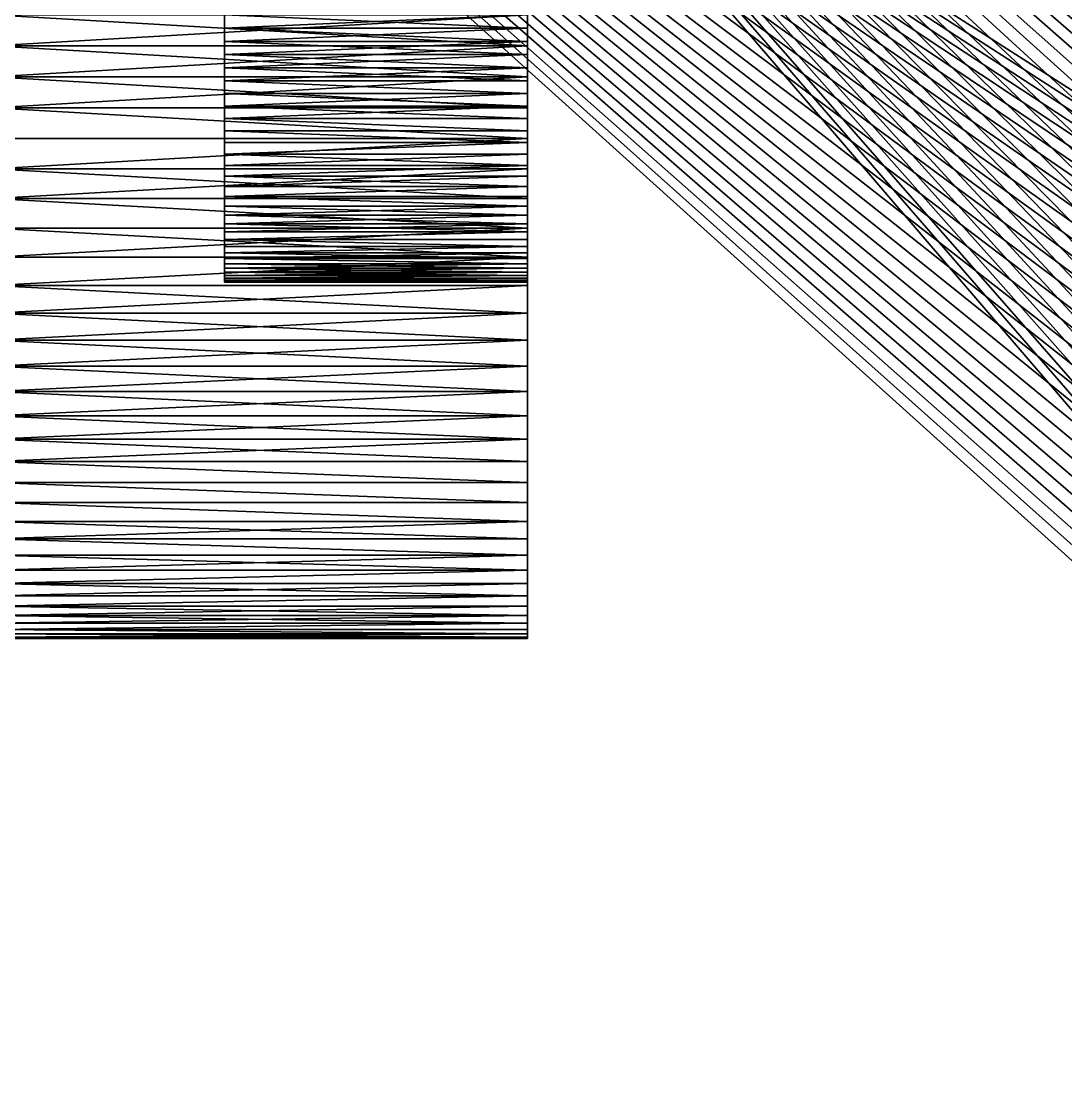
# Model space of a CAD drawing. Header units: millimetres. Extents: x 0 to 520, y -2 to 382.
# Drawn here: x 24.16 to 30.02, y 189.97 to 195.96 of the extents above; entities that cross this region are included whole.
import ezdxf

# ---------------------------------------------------------------- set-up
doc = ezdxf.new("R2010")
doc.units = ezdxf.units.MM

msp = doc.modelspace()

# ---------------------------------------------------------------- linework, layer by layer
at = {"layer": 'BRASS', "color": 52}
for points in [[(509.2, 369.2, 103), (10.8, 369.2, 103), (10.8, 10.8, 103)], [(509.2, 369.2, 103), (10.8, 10.8, 103), (509.2, 10.8, 103)], [(35.3827, 190.3269, 86), (20.5, 359.5, 86), (35.3827, 309.6731, 86)], [(35.3684, 190.2459, 86), (20.5, 359.5, 86), (35.3827, 190.3269, 86)], [(35.3582, 190.1643, 86), (20.5, 359.5, 86), (35.3684, 190.2459, 86)], [(35.3521, 190.0822, 86), (20.5, 359.5, 86), (35.3582, 190.1643, 86)], [(20.5, 20.5, 86), (20.5, 359.5, 86), (35.35, 190, 86)], [(35.35, 190, 86), (20.5, 359.5, 86), (35.3521, 190.0822, 86)], [(20.5, 20.5, 86), (35.35, 190, 86), (35.3521, 189.9178, 86)]]:
    msp.add_3dface(points, dxfattribs=at)
at = {"layer": 'STEEL', "color": 8}
for points in [[(33.2507, 190.0561, 86), (20, 202, 86), (20, 178, 86)], [(33.2563, 190.1681, 86), (20, 202, 86), (33.2507, 190.0561, 86)], [(33.2675, 190.2798, 86), (20, 202, 86), (33.2563, 190.1681, 86)], [(33.2842, 190.3907, 86), (20, 202, 86), (33.2675, 190.2798, 86)], [(33.3064, 190.5007, 86), (20, 202, 86), (33.2842, 190.3907, 86)], [(33.3341, 190.6094, 86), (20, 202, 86), (33.3064, 190.5007, 86)], [(33.3672, 190.7166, 86), (20, 202, 86), (33.3341, 190.6094, 86)], [(33.4055, 190.822, 86), (20, 202, 86), (33.3672, 190.7166, 86)], [(33.4491, 190.9254, 86), (20, 202, 86), (33.4055, 190.822, 86)], [(33.4978, 191.0265, 86), (20, 202, 86), (33.4491, 190.9254, 86)], [(33.5514, 191.125, 86), (20, 202, 86), (33.4978, 191.0265, 86)], [(33.6099, 191.2207, 86), (20, 202, 86), (33.5514, 191.125, 86)], [(33.6731, 191.3134, 86), (20, 202, 86), (33.6099, 191.2207, 86)], [(33.7409, 191.4029, 86), (20, 202, 86), (33.6731, 191.3134, 86)], [(33.813, 191.4888, 86), (20, 202, 86), (33.7409, 191.4029, 86)], [(33.8893, 191.571, 86), (20, 202, 86), (33.813, 191.4888, 86)], [(33.9696, 191.6494, 86), (20, 202, 86), (33.8893, 191.571, 86)], [(34.0537, 191.7236, 86), (20, 202, 86), (33.9696, 191.6494, 86)], [(34.1414, 191.7935, 86), (20, 202, 86), (34.0537, 191.7236, 86)], [(34.2325, 191.859, 86), (20, 202, 86), (34.1414, 191.7935, 86)], [(34.3268, 191.9199, 86), (20, 202, 86), (34.2325, 191.859, 86)], [(34.4239, 191.976, 86), (20, 202, 86), (34.3268, 191.9199, 86)], [(34.5238, 192.0272, 86), (20, 202, 86), (34.4239, 191.976, 86)], [(34.626, 192.0733, 86), (20, 202, 86), (34.5238, 192.0272, 86)], [(34.7305, 192.1143, 86), (20, 202, 86), (34.626, 192.0733, 86)], [(34.8368, 192.15, 86), (20, 202, 86), (34.7305, 192.1143, 86)], [(34.9448, 192.1804, 86), (20, 202, 86), (34.8368, 192.15, 86)], [(35.0542, 192.2054, 86), (20, 202, 86), (34.9448, 192.1804, 86)], [(35.1647, 192.2249, 86), (20, 202, 86), (35.0542, 192.2054, 86)], [(35.276, 192.2388, 86), (20, 202, 86), (35.1647, 192.2249, 86)], [(48, 202, 86), (20, 202, 86), (35.276, 192.2388, 86)], [(33.2507, 190.0561, 83), (23, 202, 83), (33.2563, 190.1681, 83)], [(23, 178, 83), (23, 202, 83), (33.2507, 190.0561, 83)], [(33.6099, 191.2207, 83), (23, 202, 83), (33.6731, 191.3134, 83)], [(33.5514, 191.125, 83), (23, 202, 83), (33.6099, 191.2207, 83)], [(33.4978, 191.0265, 83), (23, 202, 83), (33.5514, 191.125, 83)], [(33.4491, 190.9254, 83), (23, 202, 83), (33.4978, 191.0265, 83)], [(33.4055, 190.822, 83), (23, 202, 83), (33.4491, 190.9254, 83)], [(33.3672, 190.7166, 83), (23, 202, 83), (33.4055, 190.822, 83)], [(33.3341, 190.6094, 83), (23, 202, 83), (33.3672, 190.7166, 83)], [(33.3064, 190.5007, 83), (23, 202, 83), (33.3341, 190.6094, 83)], [(33.2842, 190.3907, 83), (23, 202, 83), (33.3064, 190.5007, 83)], [(33.2675, 190.2798, 83), (23, 202, 83), (33.2842, 190.3907, 83)], [(33.2563, 190.1681, 83), (23, 202, 83), (33.2675, 190.2798, 83)], [(23, 202, 83), (33.7409, 191.4029, 83), (33.6731, 191.3134, 83)], [(23, 202, 83), (33.813, 191.4888, 83), (33.7409, 191.4029, 83)], [(23, 202, 83), (33.8893, 191.571, 83), (33.813, 191.4888, 83)], [(23, 202, 83), (33.9696, 191.6494, 83), (33.8893, 191.571, 83)], [(23, 202, 83), (34.0537, 191.7236, 83), (33.9696, 191.6494, 83)], [(23, 202, 83), (34.1414, 191.7935, 83), (34.0537, 191.7236, 83)], [(23, 202, 83), (34.2325, 191.859, 83), (34.1414, 191.7935, 83)], [(23, 202, 83), (34.3268, 191.9199, 83), (34.2325, 191.859, 83)], [(23, 202, 83), (34.4239, 191.976, 83), (34.3268, 191.9199, 83)], [(23, 202, 83), (34.5238, 192.0272, 83), (34.4239, 191.976, 83)], [(23, 202, 83), (34.626, 192.0733, 83), (34.5238, 192.0272, 83)], [(23, 202, 83), (34.7305, 192.1143, 83), (34.626, 192.0733, 83)], [(23, 202, 83), (34.8368, 192.15, 83), (34.7305, 192.1143, 83)], [(23, 202, 83), (34.9448, 192.1804, 83), (34.8368, 192.15, 83)], [(23, 202, 83), (35.0542, 192.2054, 83), (34.9448, 192.1804, 83)], [(23, 202, 83), (35.1647, 192.2249, 83), (35.0542, 192.2054, 83)], [(23, 202, 83), (35.276, 192.2388, 83), (35.1647, 192.2249, 83)], [(23, 202, 83), (35.3878, 192.2472, 83), (35.276, 192.2388, 83)], [(23, 202, 83), (35.5, 192.25, 83), (35.3878, 192.2472, 83)], [(23, 202, 83), (48, 202, 83), (35.5, 192.25, 83)], [(25.3, 194.701, 72.75), (25.3, 197.4958, 71.8879), (25.3, 197.4995, 72.0374)], [(25.3, 194.9262, 73.0474), (25.3, 197.4995, 72.0374), (25.3, 197.4219, 72.4777)], [(25.3, 194.9262, 73.0474), (25.3, 194.701, 72.75), (25.3, 197.4995, 72.0374)], [(25.3, 194.5561, 71.5937), (25.3, 197.4884, 71.8135), (25.3, 197.4958, 71.8879)], [(25.3, 194.701, 72.75), (25.3, 194.5561, 71.5937), (25.3, 197.4958, 71.8879)], [(25.3, 194.5561, 71.5937), (25.3, 197.4772, 71.7395), (25.3, 197.4884, 71.8135)], [(25.3, 194.5561, 71.5937), (25.3, 197.4624, 71.6662), (25.3, 197.4772, 71.7395)], [(25.3, 194.5561, 71.5937), (25.3, 197.3963, 71.452), (25.3, 197.4624, 71.6662)], [(25.3, 194.9262, 73.0474), (25.3, 197.4219, 72.4777), (25.3, 197.299, 72.75)], [(25.3, 194.5561, 71.5937), (25.3, 197.3348, 71.3157), (25.3, 197.3963, 71.452)], [(25.3, 194.5561, 71.5937), (25.3, 197.2179, 71.1244), (25.3, 197.3348, 71.3157)], [(25.3, 194.9262, 73.0474), (25.3, 197.299, 72.75), (25.3, 196.4421, 73.4334)], [(25.3, 194.5561, 71.5937), (25.3, 197.1247, 71.0075), (25.3, 197.2179, 71.1244)], [(25.3, 194.5561, 71.5937), (25.3, 197.0738, 70.9526), (25.3, 197.1247, 71.0075)], [(25.3, 194.5561, 71.5937), (25.3, 197.0203, 70.9004), (25.3, 197.0738, 70.9526)], [(25.3, 194.5561, 71.5937), (25.3, 196.9642, 70.8509), (25.3, 197.0203, 70.9004)], [(25.3, 194.5561, 71.5937), (25.3, 196.9057, 70.8043), (25.3, 196.9642, 70.8509)], [(25.3, 194.5561, 71.5937), (25.3, 196.845, 70.7606), (25.3, 196.9057, 70.8043)], [(25.3, 194.701, 71.25), (25.3, 196.7822, 70.7201), (25.3, 196.845, 70.7606)], [(25.3, 194.5561, 71.5937), (25.3, 194.701, 71.25), (25.3, 196.845, 70.7606)], [(25.3, 194.701, 71.25), (25.3, 196.6508, 70.6485), (25.3, 196.7822, 70.7201)], [(25.3, 194.8753, 71.0075), (25.3, 196.5827, 70.6178), (25.3, 196.6508, 70.6485)], [(25.3, 194.701, 71.25), (25.3, 194.8753, 71.0075), (25.3, 196.6508, 70.6485)], [(25.3, 194.8753, 71.0075), (25.3, 196.3701, 70.5464), (25.3, 196.5827, 70.6178)], [(25.3, 195.8506, 73.4925), (25.3, 196.4421, 73.4334), (25.3, 196.2236, 73.4832)], [(25.3, 194.9262, 73.0474), (25.3, 196.4421, 73.4334), (25.3, 195.8506, 73.4925)], [(25.3, 194.9797, 70.9004), (25.3, 196.2972, 70.5297), (25.3, 196.3701, 70.5464)], [(25.3, 194.8753, 71.0075), (25.3, 194.9797, 70.9004), (25.3, 196.3701, 70.5464)], [(25.3, 194.9797, 70.9004), (25.3, 196.2236, 70.5168), (25.3, 196.2972, 70.5297)], [(25.3, 194.9797, 70.9004), (25.3, 196.1494, 70.5075), (25.3, 196.2236, 70.5168)], [(25.3, 195.8506, 73.4925), (25.3, 196.2236, 73.4832), (25.3, 196, 73.5)], [(25.3, 194.9797, 70.9004), (25.3, 196.0748, 70.5019), (25.3, 196.1494, 70.5075)], [(25.3, 194.9797, 70.9004), (25.3, 196, 70.5), (25.3, 196.0748, 70.5019)], [(27, 195.8255, 75.4956), (27, 196, 75.5), (24, 196, 75.5)], [(27, 195.8255, 75.4956), (24, 196, 75.5), (24, 195.8255, 75.4956)], [(27, 196, 68.5), (27, 195.8255, 68.5044), (24, 195.8255, 68.5044)], [(27, 196, 68.5), (24, 195.8255, 68.5044), (24, 196, 68.5)], [(27, 196, 73.5), (27, 195.9252, 73.4981), (25.3, 196, 73.5)], [(25.3, 196, 73.5), (27, 195.9252, 73.4981), (25.3, 195.9252, 73.4981)], [(27, 195.9252, 70.5019), (27, 196, 70.5), (25.3, 195.9252, 70.5019)], [(25.3, 195.9252, 70.5019), (27, 196, 70.5), (25.3, 196, 70.5)], [(25.3, 194.9797, 70.9004), (25.3, 195.9252, 70.5019), (25.3, 196, 70.5)], [(25.3, 195.8506, 73.4925), (25.3, 196, 73.5), (25.3, 195.9252, 73.4981)], [(27, 195.9252, 70.5019), (27, 195.8255, 68.5044), (27, 196, 68.5)], [(27, 195.9252, 70.5019), (27, 196, 68.5), (27, 196, 70.5)], [(27, 196, 75.5), (27, 195.9252, 73.4981), (27, 196, 73.5)], [(27, 195.8255, 75.4956), (27, 195.9252, 73.4981), (27, 196, 75.5)], [(25.3, 195.9252, 73.4981), (27, 195.8506, 73.4925), (25.3, 195.8506, 73.4925)], [(27, 195.9252, 73.4981), (27, 195.8506, 73.4925), (25.3, 195.9252, 73.4981)], [(27, 195.8506, 70.5075), (27, 195.9252, 70.5019), (25.3, 195.8506, 70.5075)], [(25.3, 195.8506, 70.5075), (27, 195.9252, 70.5019), (25.3, 195.9252, 70.5019)], [(25.3, 194.9797, 70.9004), (25.3, 195.8506, 70.5075), (25.3, 195.9252, 70.5019)], [(27, 195.8506, 70.5075), (27, 195.8255, 68.5044), (27, 195.9252, 70.5019)], [(27, 195.8255, 75.4956), (27, 195.8506, 73.4925), (27, 195.9252, 73.4981)], [(25.3, 195.8506, 73.4925), (27, 195.7764, 73.4832), (25.3, 195.7764, 73.4832)], [(27, 195.8506, 73.4925), (27, 195.7764, 73.4832), (25.3, 195.8506, 73.4925)], [(25.3, 195.7764, 70.5168), (27, 195.8506, 70.5075), (25.3, 195.8506, 70.5075)], [(27, 195.7764, 70.5168), (27, 195.8506, 70.5075), (25.3, 195.7764, 70.5168)], [(25.3, 195.2178, 70.7201), (25.3, 195.7764, 70.5168), (25.3, 195.8506, 70.5075)], [(25.3, 194.9797, 70.9004), (25.3, 195.2178, 70.7201), (25.3, 195.8506, 70.5075)], [(25.3, 195.7028, 73.4703), (25.3, 195.8506, 73.4925), (25.3, 195.7764, 73.4832)], [(25.3, 195.6299, 73.4536), (25.3, 195.8506, 73.4925), (25.3, 195.7028, 73.4703)], [(25.3, 194.9262, 73.0474), (25.3, 195.8506, 73.4925), (25.3, 195.6299, 73.4536)], [(27, 195.8506, 70.5075), (27, 195.6515, 68.5174), (27, 195.8255, 68.5044)], [(27, 195.7764, 70.5168), (27, 195.6515, 68.5174), (27, 195.8506, 70.5075)], [(27, 195.6515, 75.4826), (27, 195.8506, 73.4925), (27, 195.8255, 75.4956)], [(27, 195.4784, 75.4609), (27, 195.7764, 73.4832), (27, 195.8506, 73.4925)], [(27, 195.4784, 75.4609), (27, 195.8506, 73.4925), (27, 195.6515, 75.4826)], [(27, 195.6515, 75.4826), (24, 195.8255, 75.4956), (24, 195.6515, 75.4826)], [(27, 195.6515, 75.4826), (27, 195.8255, 75.4956), (24, 195.8255, 75.4956)], [(27, 195.8255, 68.5044), (27, 195.6515, 68.5174), (24, 195.6515, 68.5174)], [(27, 195.8255, 68.5044), (24, 195.6515, 68.5174), (24, 195.8255, 68.5044)], [(25.3, 195.7764, 73.4832), (27, 195.7028, 73.4703), (25.3, 195.7028, 73.4703)], [(27, 195.7764, 73.4832), (27, 195.7028, 73.4703), (25.3, 195.7764, 73.4832)], [(25.3, 195.7028, 70.5297), (27, 195.7764, 70.5168), (25.3, 195.7764, 70.5168)], [(27, 195.7028, 70.5297), (27, 195.7764, 70.5168), (25.3, 195.7028, 70.5297)], [(25.3, 195.2178, 70.7201), (25.3, 195.7028, 70.5297), (25.3, 195.7764, 70.5168)], [(27, 195.7764, 70.5168), (27, 195.4784, 68.5391), (27, 195.6515, 68.5174)], [(27, 195.7028, 70.5297), (27, 195.4784, 68.5391), (27, 195.7764, 70.5168)], [(27, 195.4784, 75.4609), (27, 195.7028, 73.4703), (27, 195.7764, 73.4832)], [(25.3, 195.7028, 73.4703), (27, 195.6299, 73.4536), (25.3, 195.6299, 73.4536)], [(27, 195.7028, 73.4703), (27, 195.6299, 73.4536), (25.3, 195.7028, 73.4703)], [(25.3, 195.6299, 70.5464), (27, 195.7028, 70.5297), (25.3, 195.7028, 70.5297)], [(27, 195.6299, 70.5464), (27, 195.7028, 70.5297), (25.3, 195.6299, 70.5464)], [(25.3, 195.5579, 70.5666), (25.3, 195.6299, 70.5464), (25.3, 195.7028, 70.5297)], [(25.3, 195.2178, 70.7201), (25.3, 195.5579, 70.5666), (25.3, 195.7028, 70.5297)], [(27, 195.7028, 70.5297), (27, 195.3065, 68.5694), (27, 195.4784, 68.5391)], [(27, 195.6299, 70.5464), (27, 195.3065, 68.5694), (27, 195.7028, 70.5297)], [(27, 195.3065, 75.4306), (27, 195.7028, 73.4703), (27, 195.4784, 75.4609)], [(27, 195.1363, 75.3918), (27, 195.7028, 73.4703), (27, 195.3065, 75.4306)], [(27, 195.1363, 75.3918), (27, 195.6299, 73.4536), (27, 195.7028, 73.4703)], [(27, 195.6515, 75.4826), (24, 195.6515, 75.4826), (24, 195.4784, 75.4609)], [(27, 195.4784, 75.4609), (27, 195.6515, 75.4826), (24, 195.4784, 75.4609)], [(27, 195.4784, 68.5391), (24, 195.4784, 68.5391), (24, 195.6515, 68.5174)], [(27, 195.6515, 68.5174), (27, 195.4784, 68.5391), (24, 195.6515, 68.5174)], [(25.3, 195.6299, 73.4536), (27, 195.5579, 73.4334), (25.3, 195.5579, 73.4334)], [(27, 195.6299, 73.4536), (27, 195.5579, 73.4334), (25.3, 195.6299, 73.4536)], [(25.3, 195.5579, 70.5666), (27, 195.5579, 70.5666), (25.3, 195.6299, 70.5464)], [(27, 195.5579, 70.5666), (27, 195.6299, 70.5464), (25.3, 195.6299, 70.5464)], [(25.3, 195.487, 73.4095), (25.3, 195.6299, 73.4536), (25.3, 195.5579, 73.4334)], [(25.3, 195.3492, 73.3515), (25.3, 195.6299, 73.4536), (25.3, 195.487, 73.4095)], [(25.3, 195.2178, 73.2799), (25.3, 195.6299, 73.4536), (25.3, 195.3492, 73.3515)], [(25.3, 194.9797, 73.0996), (25.3, 195.6299, 73.4536), (25.3, 195.2178, 73.2799)], [(25.3, 194.9262, 73.0474), (25.3, 195.6299, 73.4536), (25.3, 194.9797, 73.0996)], [(27, 195.6299, 70.5464), (27, 195.1363, 68.6082), (27, 195.3065, 68.5694)], [(27, 195.5579, 70.5666), (27, 195.1363, 68.6082), (27, 195.6299, 70.5464)], [(27, 194.9684, 75.3445), (27, 195.5579, 73.4334), (27, 195.6299, 73.4536)], [(27, 194.9684, 75.3445), (27, 195.6299, 73.4536), (27, 195.1363, 75.3918)], [(25.3, 195.5579, 73.4334), (27, 195.487, 73.4095), (25.3, 195.487, 73.4095)], [(27, 195.5579, 73.4334), (27, 195.487, 73.4095), (25.3, 195.5579, 73.4334)], [(27, 195.487, 70.5905), (27, 195.5579, 70.5666), (25.3, 195.487, 70.5905)], [(25.3, 195.487, 70.5905), (27, 195.5579, 70.5666), (25.3, 195.5579, 70.5666)], [(25.3, 195.2178, 70.7201), (25.3, 195.487, 70.5905), (25.3, 195.5579, 70.5666)], [(27, 195.5579, 70.5666), (27, 194.9684, 68.6555), (27, 195.1363, 68.6082)], [(27, 195.487, 70.5905), (27, 194.9684, 68.6555), (27, 195.5579, 70.5666)], [(27, 194.8029, 75.2889), (27, 195.5579, 73.4334), (27, 194.9684, 75.3445)], [(27, 194.8029, 75.2889), (27, 195.487, 73.4095), (27, 195.5579, 73.4334)], [(27, 195.3065, 75.4306), (24, 195.4784, 75.4609), (24, 195.3065, 75.4306)], [(27, 195.3065, 75.4306), (27, 195.4784, 75.4609), (24, 195.4784, 75.4609)], [(27, 195.3065, 68.5694), (24, 195.3065, 68.5694), (24, 195.4784, 68.5391)], [(27, 195.4784, 68.5391), (27, 195.3065, 68.5694), (24, 195.4784, 68.5391)], [(25.3, 195.487, 73.4095), (27, 195.4173, 73.3822), (25.3, 195.4173, 73.3822)], [(27, 195.487, 73.4095), (27, 195.4173, 73.3822), (25.3, 195.487, 73.4095)], [(27, 195.4173, 70.6178), (27, 195.487, 70.5905), (25.3, 195.4173, 70.6178)], [(25.3, 195.4173, 70.6178), (27, 195.487, 70.5905), (25.3, 195.487, 70.5905)], [(25.3, 195.2178, 70.7201), (25.3, 195.4173, 70.6178), (25.3, 195.487, 70.5905)], [(25.3, 195.3492, 73.3515), (25.3, 195.487, 73.4095), (25.3, 195.4173, 73.3822)], [(27, 195.487, 70.5905), (27, 194.8029, 68.7111), (27, 194.9684, 68.6555)], [(27, 195.4173, 70.6178), (27, 194.8029, 68.7111), (27, 195.487, 70.5905)], [(27, 194.8029, 75.2889), (27, 195.4173, 73.3822), (27, 195.487, 73.4095)], [(25.3, 195.4173, 73.3822), (27, 195.3492, 73.3515), (25.3, 195.3492, 73.3515)], [(27, 195.4173, 73.3822), (27, 195.3492, 73.3515), (25.3, 195.4173, 73.3822)], [(25.3, 195.3492, 70.6485), (27, 195.3492, 70.6485), (25.3, 195.4173, 70.6178)], [(27, 195.3492, 70.6485), (27, 195.4173, 70.6178), (25.3, 195.4173, 70.6178)], [(25.3, 195.2826, 70.6827), (25.3, 195.3492, 70.6485), (25.3, 195.4173, 70.6178)], [(25.3, 195.2178, 70.7201), (25.3, 195.2826, 70.6827), (25.3, 195.4173, 70.6178)], [(27, 195.4173, 70.6178), (27, 194.4814, 68.8466), (27, 194.6405, 68.7748)], [(27, 195.4173, 70.6178), (27, 194.6405, 68.7748), (27, 194.8029, 68.7111)], [(27, 195.3492, 70.6485), (27, 194.4814, 68.8466), (27, 195.4173, 70.6178)], [(27, 194.6405, 75.2252), (27, 195.4173, 73.3822), (27, 194.8029, 75.2889)], [(27, 194.4814, 75.1534), (27, 195.4173, 73.3822), (27, 194.6405, 75.2252)], [(27, 194.4814, 75.1534), (27, 195.3492, 73.3515), (27, 195.4173, 73.3822)], [(27, 195.3065, 75.4306), (24, 195.3065, 75.4306), (24, 195.1363, 75.3918)], [(27, 195.1363, 75.3918), (27, 195.3065, 75.4306), (24, 195.1363, 75.3918)], [(27, 195.3065, 68.5694), (24, 195.1363, 68.6082), (24, 195.3065, 68.5694)], [(27, 195.3065, 68.5694), (27, 195.1363, 68.6082), (24, 195.1363, 68.6082)], [(25.3, 195.3492, 73.3515), (27, 195.2826, 73.3173), (25.3, 195.2826, 73.3173)], [(27, 195.3492, 73.3515), (27, 195.2826, 73.3173), (25.3, 195.3492, 73.3515)], [(25.3, 195.2826, 70.6827), (27, 195.2826, 70.6827), (25.3, 195.3492, 70.6485)], [(27, 195.2826, 70.6827), (27, 195.3492, 70.6485), (25.3, 195.3492, 70.6485)], [(25.3, 195.2178, 73.2799), (25.3, 195.3492, 73.3515), (25.3, 195.2826, 73.3173)], [(27, 195.2826, 70.6827), (27, 194.4814, 68.8466), (27, 195.3492, 70.6485)], [(27, 194.4814, 75.1534), (27, 195.2826, 73.3173), (27, 195.3492, 73.3515)], [(25.3, 195.2826, 73.3173), (27, 195.2826, 73.3173), (25.3, 195.2178, 73.2799)], [(27, 195.2826, 73.3173), (27, 195.2178, 73.2799), (25.3, 195.2178, 73.2799)], [(27, 195.2178, 70.7201), (27, 195.2826, 70.6827), (25.3, 195.2178, 70.7201)], [(25.3, 195.2178, 70.7201), (27, 195.2826, 70.6827), (25.3, 195.2826, 70.6827)], [(27, 195.2826, 70.6827), (27, 194.3261, 68.9262), (27, 194.4814, 68.8466)], [(27, 195.2178, 70.7201), (27, 194.3261, 68.9262), (27, 195.2826, 70.6827)], [(27, 194.3261, 75.0738), (27, 195.2826, 73.3173), (27, 194.4814, 75.1534)], [(27, 194.175, 74.9865), (27, 195.2178, 73.2799), (27, 195.2826, 73.3173)], [(27, 194.175, 74.9865), (27, 195.2826, 73.3173), (27, 194.3261, 75.0738)], [(27, 195.2178, 73.2799), (27, 195.155, 73.2394), (25.3, 195.2178, 73.2799)], [(25.3, 195.2178, 73.2799), (27, 195.155, 73.2394), (25.3, 195.155, 73.2394)], [(27, 195.155, 70.7606), (27, 195.2178, 70.7201), (25.3, 195.155, 70.7606)], [(25.3, 195.155, 70.7606), (27, 195.2178, 70.7201), (25.3, 195.2178, 70.7201)], [(25.3, 195.0943, 70.8043), (25.3, 195.155, 70.7606), (25.3, 195.2178, 70.7201)], [(25.3, 194.9797, 70.9004), (25.3, 195.0943, 70.8043), (25.3, 195.2178, 70.7201)], [(25.3, 195.0943, 73.1957), (25.3, 195.2178, 73.2799), (25.3, 195.155, 73.2394)], [(25.3, 194.9797, 73.0996), (25.3, 195.2178, 73.2799), (25.3, 195.0943, 73.1957)], [(27, 195.2178, 70.7201), (27, 194.175, 69.0135), (27, 194.3261, 68.9262)], [(27, 195.155, 70.7606), (27, 194.175, 69.0135), (27, 195.2178, 70.7201)], [(27, 194.0284, 74.8918), (27, 195.2178, 73.2799), (27, 194.175, 74.9865)], [(27, 194.0284, 74.8918), (27, 195.155, 73.2394), (27, 195.2178, 73.2799)], [(27, 195.1363, 75.3918), (24, 195.1363, 75.3918), (24, 194.9684, 75.3445)], [(27, 194.9684, 75.3445), (27, 195.1363, 75.3918), (24, 194.9684, 75.3445)], [(27, 194.9684, 68.6555), (24, 194.9684, 68.6555), (24, 195.1363, 68.6082)], [(27, 195.1363, 68.6082), (27, 194.9684, 68.6555), (24, 195.1363, 68.6082)], [(25.3, 195.155, 73.2394), (27, 195.155, 73.2394), (25.3, 195.0943, 73.1957)], [(27, 195.155, 73.2394), (27, 195.0943, 73.1957), (25.3, 195.0943, 73.1957)], [(27, 195.0943, 70.8043), (27, 195.155, 70.7606), (25.3, 195.0943, 70.8043)], [(25.3, 195.0943, 70.8043), (27, 195.155, 70.7606), (25.3, 195.155, 70.7606)], [(27, 195.155, 70.7606), (27, 194.0284, 69.1082), (27, 194.175, 69.0135)], [(27, 195.0943, 70.8043), (27, 194.0284, 69.1082), (27, 195.155, 70.7606)], [(27, 193.8867, 74.79), (27, 195.0943, 73.1957), (27, 195.155, 73.2394)], [(27, 193.8867, 74.79), (27, 195.155, 73.2394), (27, 194.0284, 74.8918)], [(27, 195.0943, 73.1957), (27, 195.0358, 73.1491), (25.3, 195.0943, 73.1957)], [(25.3, 195.0943, 73.1957), (27, 195.0358, 73.1491), (25.3, 195.0358, 73.1491)], [(27, 195.0358, 70.8509), (27, 195.0943, 70.8043), (25.3, 195.0358, 70.8509)], [(25.3, 195.0358, 70.8509), (27, 195.0943, 70.8043), (25.3, 195.0943, 70.8043)], [(25.3, 194.9797, 70.9004), (25.3, 195.0358, 70.8509), (25.3, 195.0943, 70.8043)], [(25.3, 194.9797, 73.0996), (25.3, 195.0943, 73.1957), (25.3, 195.0358, 73.1491)], [(27, 195.0943, 70.8043), (27, 193.8867, 69.21), (27, 194.0284, 69.1082)], [(27, 195.0358, 70.8509), (27, 193.8867, 69.21), (27, 195.0943, 70.8043)], [(27, 193.8867, 74.79), (27, 195.0358, 73.1491), (27, 195.0943, 73.1957)], [(25.3, 195.0358, 73.1491), (27, 195.0358, 73.1491), (25.3, 194.9797, 73.0996)], [(27, 195.0358, 73.1491), (27, 194.9797, 73.0996), (25.3, 194.9797, 73.0996)], [(27, 194.9797, 70.9004), (27, 195.0358, 70.8509), (25.3, 194.9797, 70.9004)], [(25.3, 194.9797, 70.9004), (27, 195.0358, 70.8509), (25.3, 195.0358, 70.8509)], [(27, 195.0358, 70.8509), (27, 193.7502, 69.3188), (27, 193.8867, 69.21)], [(27, 194.9797, 70.9004), (27, 193.7502, 69.3188), (27, 195.0358, 70.8509)], [(27, 193.7502, 74.6812), (27, 195.0358, 73.1491), (27, 193.8867, 74.79)], [(27, 193.6194, 74.5657), (27, 194.9797, 73.0996), (27, 195.0358, 73.1491)], [(27, 193.6194, 74.5657), (27, 195.0358, 73.1491), (27, 193.7502, 74.6812)], [(27, 194.8029, 75.2889), (24, 194.9684, 75.3445), (24, 194.8029, 75.2889)], [(27, 194.8029, 75.2889), (27, 194.9684, 75.3445), (24, 194.9684, 75.3445)], [(27, 194.8029, 68.7111), (24, 194.8029, 68.7111), (24, 194.9684, 68.6555)], [(27, 194.9684, 68.6555), (27, 194.8029, 68.7111), (24, 194.9684, 68.6555)], [(27, 194.9797, 73.0996), (27, 194.9262, 73.0474), (25.3, 194.9797, 73.0996)], [(25.3, 194.9797, 73.0996), (27, 194.9262, 73.0474), (25.3, 194.9262, 73.0474)], [(25.3, 194.9262, 70.9526), (27, 194.9262, 70.9526), (25.3, 194.9797, 70.9004)], [(27, 194.9262, 70.9526), (27, 194.9797, 70.9004), (25.3, 194.9797, 70.9004)], [(25.3, 194.8753, 71.0075), (25.3, 194.9262, 70.9526), (25.3, 194.9797, 70.9004)], [(27, 194.9797, 70.9004), (27, 193.6194, 69.4343), (27, 193.7502, 69.3188)], [(27, 193.4945, 69.5562), (27, 194.9797, 70.9004), (27, 194.9262, 70.9526)], [(27, 193.4945, 69.5562), (27, 193.6194, 69.4343), (27, 194.9797, 70.9004)], [(27, 193.6194, 74.5657), (27, 194.9262, 73.0474), (27, 194.9797, 73.0996)], [(27, 194.9262, 73.0474), (27, 194.8753, 72.9925), (25.3, 194.9262, 73.0474)], [(25.3, 194.9262, 73.0474), (27, 194.8753, 72.9925), (25.3, 194.8753, 72.9925)], [(27, 194.8753, 71.0075), (27, 194.9262, 70.9526), (25.3, 194.8753, 71.0075)], [(25.3, 194.8753, 71.0075), (27, 194.9262, 70.9526), (25.3, 194.9262, 70.9526)], [(25.3, 194.9262, 73.0474), (25.3, 194.8753, 72.9925), (25.3, 194.8273, 72.9352)], [(25.3, 194.9262, 73.0474), (25.3, 194.8273, 72.9352), (25.3, 194.701, 72.75)], [(27, 193.3758, 69.6841), (27, 193.4945, 69.5562), (27, 194.9262, 70.9526)], [(27, 193.3758, 69.6841), (27, 194.9262, 70.9526), (27, 194.8753, 71.0075)], [(27, 193.4945, 74.4438), (27, 194.8753, 72.9925), (27, 194.9262, 73.0474)], [(27, 193.4945, 74.4438), (27, 194.9262, 73.0474), (27, 193.6194, 74.5657)], [(27, 194.8753, 72.9925), (27, 194.8273, 72.9352), (25.3, 194.8753, 72.9925)], [(25.3, 194.8753, 72.9925), (27, 194.8273, 72.9352), (25.3, 194.8273, 72.9352)], [(27, 194.8273, 71.0648), (27, 194.8753, 71.0075), (25.3, 194.8273, 71.0648)], [(25.3, 194.8273, 71.0648), (27, 194.8753, 71.0075), (25.3, 194.8753, 71.0075)], [(25.3, 194.7821, 71.1244), (25.3, 194.8273, 71.0648), (25.3, 194.8753, 71.0075)], [(25.3, 194.701, 71.25), (25.3, 194.7821, 71.1244), (25.3, 194.8753, 71.0075)], [(27, 194.8273, 72.9352), (27, 194.7821, 72.8756), (25.3, 194.8273, 72.9352)], [(25.3, 194.8273, 72.9352), (27, 194.7821, 72.8756), (25.3, 194.7821, 72.8756)], [(27, 194.7821, 71.1244), (27, 194.8273, 71.0648), (25.3, 194.7821, 71.1244)], [(25.3, 194.7821, 71.1244), (27, 194.8273, 71.0648), (25.3, 194.8273, 71.0648)], [(25.3, 194.8273, 72.9352), (25.3, 194.7821, 72.8756), (25.3, 194.74, 72.8138)], [(25.3, 194.8273, 72.9352), (25.3, 194.74, 72.8138), (25.3, 194.701, 72.75)], [(27, 193.3758, 69.6841), (27, 194.8753, 71.0075), (27, 194.8273, 71.0648)], [(27, 193.3758, 74.3159), (27, 194.8273, 72.9352), (27, 194.8753, 72.9925)], [(27, 193.4945, 74.4438), (27, 193.3758, 74.3159), (27, 194.8753, 72.9925)], [(27, 193.2636, 69.8178), (27, 193.3758, 69.6841), (27, 194.8273, 71.0648)], [(27, 193.1582, 69.9569), (27, 193.2636, 69.8178), (27, 194.8273, 71.0648)], [(27, 193.1582, 69.9569), (27, 194.8273, 71.0648), (27, 194.7821, 71.1244)], [(27, 193.1582, 74.0431), (27, 194.7821, 72.8756), (27, 194.8273, 72.9352)], [(27, 193.2636, 74.1822), (27, 193.1582, 74.0431), (27, 194.8273, 72.9352)], [(27, 193.3758, 74.3159), (27, 193.2636, 74.1822), (27, 194.8273, 72.9352)], [(27, 194.6405, 75.2252), (24, 194.8029, 75.2889), (24, 194.6405, 75.2252)], [(27, 194.6405, 75.2252), (27, 194.8029, 75.2889), (24, 194.8029, 75.2889)], [(27, 194.8029, 68.7111), (27, 194.6405, 68.7748), (24, 194.6405, 68.7748)], [(27, 194.8029, 68.7111), (24, 194.6405, 68.7748), (24, 194.8029, 68.7111)], [(25.3, 194.7821, 72.8756), (27, 194.7821, 72.8756), (25.3, 194.74, 72.8138)], [(27, 194.7821, 72.8756), (27, 194.74, 72.8138), (25.3, 194.74, 72.8138)], [(27, 194.74, 71.1862), (27, 194.7821, 71.1244), (25.3, 194.74, 71.1862)], [(25.3, 194.74, 71.1862), (27, 194.7821, 71.1244), (25.3, 194.7821, 71.1244)], [(25.3, 194.701, 71.25), (25.3, 194.74, 71.1862), (25.3, 194.7821, 71.1244)], [(27, 193.0599, 70.1011), (27, 193.1582, 69.9569), (27, 194.7821, 71.1244)], [(27, 193.0599, 70.1011), (27, 194.7821, 71.1244), (27, 194.74, 71.1862)], [(27, 193.1582, 74.0431), (27, 194.74, 72.8138), (27, 194.7821, 72.8756)], [(27, 194.74, 72.8138), (27, 194.701, 72.75), (25.3, 194.74, 72.8138)], [(25.3, 194.74, 72.8138), (27, 194.701, 72.75), (25.3, 194.701, 72.75)], [(25.3, 194.701, 71.25), (27, 194.701, 71.25), (25.3, 194.74, 71.1862)], [(27, 194.701, 71.25), (27, 194.74, 71.1862), (25.3, 194.74, 71.1862)], [(25.3, 194.701, 72.75), (27, 194.701, 72.75), (25.3, 194.6652, 72.6843)], [(27, 194.701, 72.75), (27, 194.6652, 72.6843), (25.3, 194.6652, 72.6843)], [(27, 194.6652, 71.3157), (27, 194.701, 71.25), (25.3, 194.6652, 71.3157)], [(25.3, 194.6652, 71.3157), (27, 194.701, 71.25), (25.3, 194.701, 71.25)], [(25.3, 194.6327, 71.3831), (25.3, 194.6652, 71.3157), (25.3, 194.701, 71.25)], [(25.3, 194.6037, 71.452), (25.3, 194.6327, 71.3831), (25.3, 194.701, 71.25)], [(25.3, 194.5561, 71.5937), (25.3, 194.6037, 71.452), (25.3, 194.701, 71.25)], [(25.3, 194.701, 72.75), (25.3, 194.6652, 72.6843), (25.3, 194.6327, 72.6169)], [(25.3, 194.701, 72.75), (25.3, 194.6327, 72.6169), (25.3, 194.6037, 72.548)], [(25.3, 194.701, 72.75), (25.3, 194.6037, 72.548), (25.3, 194.5561, 71.5937)], [(27, 193.0599, 70.1011), (27, 194.74, 71.1862), (27, 194.701, 71.25)], [(27, 193.0599, 73.8989), (27, 194.701, 72.75), (27, 194.74, 72.8138)], [(27, 193.1582, 74.0431), (27, 193.0599, 73.8989), (27, 194.74, 72.8138)], [(27, 192.9689, 70.25), (27, 193.0599, 70.1011), (27, 194.701, 71.25)], [(27, 192.8854, 70.4033), (27, 192.9689, 70.25), (27, 194.701, 71.25)], [(27, 192.8854, 70.4033), (27, 194.701, 71.25), (27, 194.6652, 71.3157)], [(27, 192.9689, 73.75), (27, 194.6652, 72.6843), (27, 194.701, 72.75)], [(27, 193.0599, 73.8989), (27, 192.9689, 73.75), (27, 194.701, 72.75)], [(27, 194.6405, 75.2252), (24, 194.6405, 75.2252), (24, 194.4814, 75.1534)], [(27, 194.4814, 75.1534), (27, 194.6405, 75.2252), (24, 194.4814, 75.1534)], [(27, 194.6405, 68.7748), (27, 194.4814, 68.8466), (24, 194.4814, 68.8466)], [(27, 194.6405, 68.7748), (24, 194.4814, 68.8466), (24, 194.6405, 68.7748)], [(25.3, 194.6652, 72.6843), (27, 194.6327, 72.6169), (25.3, 194.6327, 72.6169)], [(27, 194.6652, 72.6843), (27, 194.6327, 72.6169), (25.3, 194.6652, 72.6843)], [(27, 194.6327, 71.3831), (27, 194.6652, 71.3157), (25.3, 194.6327, 71.3831)], [(25.3, 194.6327, 71.3831), (27, 194.6652, 71.3157), (25.3, 194.6652, 71.3157)], [(27, 192.8097, 70.5605), (27, 194.6652, 71.3157), (27, 194.6327, 71.3831)], [(27, 192.8097, 70.5605), (27, 192.8854, 70.4033), (27, 194.6652, 71.3157)], [(27, 192.8097, 73.4395), (27, 194.6327, 72.6169), (27, 194.6652, 72.6843)], [(27, 192.8854, 73.5967), (27, 192.8097, 73.4395), (27, 194.6652, 72.6843)], [(27, 192.9689, 73.75), (27, 192.8854, 73.5967), (27, 194.6652, 72.6843)], [(25.3, 194.6327, 72.6169), (27, 194.6037, 72.548), (25.3, 194.6037, 72.548)], [(27, 194.6327, 72.6169), (27, 194.6037, 72.548), (25.3, 194.6327, 72.6169)], [(25.3, 194.6037, 71.452), (27, 194.6037, 71.452), (25.3, 194.6327, 71.3831)], [(27, 194.6037, 71.452), (27, 194.6327, 71.3831), (25.3, 194.6327, 71.3831)], [(25.3, 194.6037, 72.548), (27, 194.5781, 72.4777), (25.3, 194.5781, 72.4777)], [(27, 194.6037, 72.548), (27, 194.5781, 72.4777), (25.3, 194.6037, 72.548)], [(27, 194.5781, 71.5223), (27, 194.6037, 71.452), (25.3, 194.5781, 71.5223)], [(25.3, 194.5781, 71.5223), (27, 194.6037, 71.452), (25.3, 194.6037, 71.452)], [(25.3, 194.5561, 71.5937), (25.3, 194.5781, 71.5223), (25.3, 194.6037, 71.452)], [(25.3, 194.6037, 72.548), (25.3, 194.5005, 71.9626), (25.3, 194.5228, 71.7395)], [(25.3, 194.6037, 72.548), (25.3, 194.5228, 72.2605), (25.3, 194.5005, 72.0374)], [(25.3, 194.6037, 72.548), (25.3, 194.5781, 72.4777), (25.3, 194.5228, 72.2605)], [(25.3, 194.6037, 72.548), (25.3, 194.5005, 72.0374), (25.3, 194.5005, 71.9626)], [(25.3, 194.6037, 72.548), (25.3, 194.5228, 71.7395), (25.3, 194.5376, 71.6662)], [(25.3, 194.6037, 72.548), (25.3, 194.5376, 71.6662), (25.3, 194.5561, 71.5937)], [(25.3, 194.5781, 72.4777), (27, 194.5561, 72.4063), (25.3, 194.5561, 72.4063)], [(27, 194.5781, 72.4777), (27, 194.5561, 72.4063), (25.3, 194.5781, 72.4777)], [(27, 194.5561, 71.5937), (27, 194.5781, 71.5223), (25.3, 194.5561, 71.5937)], [(25.3, 194.5561, 71.5937), (27, 194.5781, 71.5223), (25.3, 194.5781, 71.5223)], [(25.3, 194.5781, 72.4777), (25.3, 194.5561, 72.4063), (25.3, 194.5228, 72.2605)], [(27, 192.7419, 70.7213), (27, 192.8097, 70.5605), (27, 194.6327, 71.3831)], [(27, 192.7419, 70.7213), (27, 194.6327, 71.3831), (27, 194.6037, 71.452)], [(27, 192.8097, 73.4395), (27, 194.6037, 72.548), (27, 194.6327, 72.6169)], [(27, 192.6823, 70.8853), (27, 192.7419, 70.7213), (27, 194.6037, 71.452)], [(27, 192.6823, 70.8853), (27, 194.6037, 71.452), (27, 194.5781, 71.5223)], [(27, 192.7419, 73.2787), (27, 194.5781, 72.4777), (27, 194.6037, 72.548)], [(27, 192.8097, 73.4395), (27, 192.7419, 73.2787), (27, 194.6037, 72.548)], [(27, 192.6308, 71.0521), (27, 194.5781, 71.5223), (27, 194.5561, 71.5937)], [(27, 192.6308, 71.0521), (27, 192.6823, 70.8853), (27, 194.5781, 71.5223)], [(27, 192.6823, 73.1147), (27, 194.5561, 72.4063), (27, 194.5781, 72.4777)], [(27, 192.7419, 73.2787), (27, 192.6823, 73.1147), (27, 194.5781, 72.4777)], [(25.3, 194.5561, 72.4063), (27, 194.5376, 72.3338), (25.3, 194.5376, 72.3338)], [(27, 194.5561, 72.4063), (27, 194.5376, 72.3338), (25.3, 194.5561, 72.4063)], [(27, 194.5376, 71.6662), (27, 194.5561, 71.5937), (25.3, 194.5376, 71.6662)], [(25.3, 194.5376, 71.6662), (27, 194.5561, 71.5937), (25.3, 194.5561, 71.5937)], [(25.3, 194.5561, 72.4063), (25.3, 194.5376, 72.3338), (25.3, 194.5228, 72.2605)], [(25.3, 194.5376, 72.3338), (27, 194.5376, 72.3338), (25.3, 194.5228, 72.2605)], [(27, 194.5376, 72.3338), (27, 194.5228, 72.2605), (25.3, 194.5228, 72.2605)], [(27, 194.5228, 71.7395), (27, 194.5376, 71.6662), (25.3, 194.5228, 71.7395)], [(25.3, 194.5228, 71.7395), (27, 194.5376, 71.6662), (25.3, 194.5376, 71.6662)], [(25.3, 194.5228, 72.2605), (27, 194.5116, 72.1865), (25.3, 194.5116, 72.1865)], [(27, 194.5228, 72.2605), (27, 194.5116, 72.1865), (25.3, 194.5228, 72.2605)], [(25.3, 194.5116, 71.8135), (27, 194.5116, 71.8135), (25.3, 194.5228, 71.7395)], [(27, 194.5116, 71.8135), (27, 194.5228, 71.7395), (25.3, 194.5228, 71.7395)], [(25.3, 194.5042, 71.8879), (25.3, 194.5116, 71.8135), (25.3, 194.5228, 71.7395)], [(25.3, 194.5005, 71.9626), (25.3, 194.5042, 71.8879), (25.3, 194.5228, 71.7395)], [(25.3, 194.5228, 72.2605), (25.3, 194.5116, 72.1865), (25.3, 194.5005, 72.0374)], [(27, 192.6308, 71.0521), (27, 194.5561, 71.5937), (27, 194.5376, 71.6662)], [(27, 192.6308, 72.9479), (27, 194.5376, 72.3338), (27, 194.5561, 72.4063)], [(27, 192.6823, 73.1147), (27, 192.6308, 72.9479), (27, 194.5561, 72.4063)], [(27, 192.5878, 71.2212), (27, 192.6308, 71.0521), (27, 194.5376, 71.6662)], [(27, 192.5532, 71.3922), (27, 192.5878, 71.2212), (27, 194.5376, 71.6662)], [(27, 192.5532, 71.3922), (27, 194.5376, 71.6662), (27, 194.5228, 71.7395)], [(27, 192.5878, 72.7788), (27, 194.5228, 72.2605), (27, 194.5376, 72.3338)], [(27, 192.6308, 72.9479), (27, 192.5878, 72.7788), (27, 194.5376, 72.3338)], [(27, 192.5532, 71.3922), (27, 194.5228, 71.7395), (27, 194.5116, 71.8135)], [(27, 192.5532, 72.6078), (27, 194.5116, 72.1865), (27, 194.5228, 72.2605)], [(27, 192.5878, 72.7788), (27, 192.5532, 72.6078), (27, 194.5228, 72.2605)], [(27, 194.3261, 75.0738), (24, 194.4814, 75.1534), (24, 194.3261, 75.0738)], [(27, 194.3261, 75.0738), (27, 194.4814, 75.1534), (24, 194.4814, 75.1534)], [(27, 194.4814, 68.8466), (27, 194.3261, 68.9262), (24, 194.3261, 68.9262)], [(27, 194.4814, 68.8466), (24, 194.3261, 68.9262), (24, 194.4814, 68.8466)], [(25.3, 194.5116, 72.1865), (27, 194.5042, 72.1121), (25.3, 194.5042, 72.1121)], [(27, 194.5116, 72.1865), (27, 194.5042, 72.1121), (25.3, 194.5116, 72.1865)], [(25.3, 194.5042, 71.8879), (27, 194.5042, 71.8879), (25.3, 194.5116, 71.8135)], [(27, 194.5042, 71.8879), (27, 194.5116, 71.8135), (25.3, 194.5116, 71.8135)], [(25.3, 194.5116, 72.1865), (25.3, 194.5042, 72.1121), (25.3, 194.5005, 72.0374)], [(25.3, 194.5042, 72.1121), (27, 194.5005, 72.0374), (25.3, 194.5005, 72.0374)], [(27, 194.5042, 72.1121), (27, 194.5005, 72.0374), (25.3, 194.5042, 72.1121)], [(25.3, 194.5005, 71.9626), (27, 194.5042, 71.8879), (25.3, 194.5042, 71.8879)], [(27, 194.5005, 71.9626), (27, 194.5042, 71.8879), (25.3, 194.5005, 71.9626)], [(25.3, 194.5005, 72.0374), (27, 194.5005, 71.9626), (25.3, 194.5005, 71.9626)], [(27, 194.5005, 72.0374), (27, 194.5005, 71.9626), (25.3, 194.5005, 72.0374)], [(27, 192.5272, 71.5648), (27, 192.5532, 71.3922), (27, 194.5116, 71.8135)], [(27, 192.5098, 71.7384), (27, 194.5116, 71.8135), (27, 194.5042, 71.8879)], [(27, 192.5098, 71.7384), (27, 192.5272, 71.5648), (27, 194.5116, 71.8135)], [(27, 192.5272, 72.4352), (27, 194.5042, 72.1121), (27, 194.5116, 72.1865)], [(27, 192.5532, 72.6078), (27, 192.5272, 72.4352), (27, 194.5116, 72.1865)], [(27, 192.5011, 71.9127), (27, 194.5042, 71.8879), (27, 194.5005, 71.9626)], [(27, 192.5011, 71.9127), (27, 192.5098, 71.7384), (27, 194.5042, 71.8879)], [(27, 192.5098, 72.2616), (27, 194.5005, 72.0374), (27, 194.5042, 72.1121)], [(27, 192.5272, 72.4352), (27, 192.5098, 72.2616), (27, 194.5042, 72.1121)], [(27, 192.5011, 71.9127), (27, 194.5005, 71.9626), (27, 194.5005, 72.0374)], [(27, 192.5011, 72.0873), (27, 192.5011, 71.9127), (27, 194.5005, 72.0374)], [(27, 192.5098, 72.2616), (27, 192.5011, 72.0873), (27, 194.5005, 72.0374)], [(27, 194.175, 74.9865), (27, 194.3261, 75.0738), (24, 194.3261, 75.0738)], [(27, 194.175, 74.9865), (24, 194.3261, 75.0738), (24, 194.175, 74.9865)], [(27, 194.3261, 68.9262), (27, 194.175, 69.0135), (24, 194.175, 69.0135)], [(27, 194.3261, 68.9262), (24, 194.175, 69.0135), (24, 194.3261, 68.9262)], [(27, 194.0284, 74.8918), (27, 194.175, 74.9865), (24, 194.175, 74.9865)], [(27, 194.0284, 74.8918), (24, 194.175, 74.9865), (24, 194.0284, 74.8918)], [(27, 194.175, 69.0135), (27, 194.0284, 69.1082), (24, 194.0284, 69.1082)], [(27, 194.175, 69.0135), (24, 194.0284, 69.1082), (24, 194.175, 69.0135)], [(27, 193.8867, 74.79), (27, 194.0284, 74.8918), (24, 194.0284, 74.8918)], [(27, 193.8867, 74.79), (24, 194.0284, 74.8918), (24, 193.8867, 74.79)], [(27, 194.0284, 69.1082), (27, 193.8867, 69.21), (24, 193.8867, 69.21)], [(27, 194.0284, 69.1082), (24, 193.8867, 69.21), (24, 194.0284, 69.1082)], [(27, 193.7502, 74.6812), (27, 193.8867, 74.79), (24, 193.8867, 74.79)], [(27, 193.7502, 74.6812), (24, 193.8867, 74.79), (24, 193.7502, 74.6812)], [(27, 193.8867, 69.21), (27, 193.7502, 69.3188), (24, 193.7502, 69.3188)], [(27, 193.8867, 69.21), (24, 193.7502, 69.3188), (24, 193.8867, 69.21)], [(27, 193.6194, 74.5657), (27, 193.7502, 74.6812), (24, 193.7502, 74.6812)], [(27, 193.6194, 74.5657), (24, 193.7502, 74.6812), (24, 193.6194, 74.5657)], [(27, 193.7502, 69.3188), (27, 193.6194, 69.4343), (24, 193.6194, 69.4343)], [(27, 193.7502, 69.3188), (24, 193.6194, 69.4343), (24, 193.7502, 69.3188)], [(27, 193.4945, 74.4438), (27, 193.6194, 74.5657), (24, 193.6194, 74.5657)], [(27, 193.4945, 74.4438), (24, 193.6194, 74.5657), (24, 193.4945, 74.4438)], [(27, 193.6194, 69.4343), (27, 193.4945, 69.5562), (24, 193.4945, 69.5562)], [(27, 193.6194, 69.4343), (24, 193.4945, 69.5562), (24, 193.6194, 69.4343)], [(27, 193.3758, 74.3159), (27, 193.4945, 74.4438), (24, 193.4945, 74.4438)], [(27, 193.3758, 74.3159), (24, 193.4945, 74.4438), (24, 193.3758, 74.3159)], [(27, 193.3758, 69.6841), (24, 193.3758, 69.6841), (24, 193.4945, 69.5562)], [(27, 193.4945, 69.5562), (27, 193.3758, 69.6841), (24, 193.4945, 69.5562)], [(27, 193.2636, 74.1822), (27, 193.3758, 74.3159), (24, 193.3758, 74.3159)], [(27, 193.2636, 74.1822), (24, 193.3758, 74.3159), (24, 193.2636, 74.1822)], [(27, 193.2636, 69.8178), (24, 193.2636, 69.8178), (24, 193.3758, 69.6841)], [(27, 193.3758, 69.6841), (27, 193.2636, 69.8178), (24, 193.3758, 69.6841)], [(27, 193.1582, 74.0431), (27, 193.2636, 74.1822), (24, 193.2636, 74.1822)], [(27, 193.1582, 74.0431), (24, 193.2636, 74.1822), (24, 193.1582, 74.0431)], [(27, 193.1582, 69.9569), (24, 193.1582, 69.9569), (24, 193.2636, 69.8178)], [(27, 193.2636, 69.8178), (27, 193.1582, 69.9569), (24, 193.2636, 69.8178)], [(27, 193.0599, 73.8989), (27, 193.1582, 74.0431), (24, 193.1582, 74.0431)], [(27, 193.0599, 73.8989), (24, 193.1582, 74.0431), (24, 193.0599, 73.8989)], [(27, 193.1582, 69.9569), (27, 193.0599, 70.1011), (24, 193.0599, 70.1011)], [(27, 193.1582, 69.9569), (24, 193.0599, 70.1011), (24, 193.1582, 69.9569)], [(27, 192.9689, 73.75), (27, 193.0599, 73.8989), (24, 193.0599, 73.8989)], [(27, 192.9689, 73.75), (24, 193.0599, 73.8989), (24, 192.9689, 73.75)], [(27, 192.9689, 70.25), (24, 192.9689, 70.25), (24, 193.0599, 70.1011)], [(27, 193.0599, 70.1011), (27, 192.9689, 70.25), (24, 193.0599, 70.1011)], [(27, 192.8854, 73.5967), (27, 192.9689, 73.75), (24, 192.9689, 73.75)], [(27, 192.8854, 73.5967), (24, 192.9689, 73.75), (24, 192.8854, 73.5967)], [(27, 192.9689, 70.25), (27, 192.8854, 70.4033), (24, 192.8854, 70.4033)], [(27, 192.9689, 70.25), (24, 192.8854, 70.4033), (24, 192.9689, 70.25)], [(27, 192.8854, 73.5967), (24, 192.8854, 73.5967), (24, 192.8097, 73.4395)], [(27, 192.8097, 73.4395), (27, 192.8854, 73.5967), (24, 192.8097, 73.4395)], [(27, 192.8854, 70.4033), (27, 192.8097, 70.5605), (24, 192.8097, 70.5605)], [(27, 192.8854, 70.4033), (24, 192.8097, 70.5605), (24, 192.8854, 70.4033)], [(27, 192.7419, 73.2787), (24, 192.8097, 73.4395), (24, 192.7419, 73.2787)], [(27, 192.7419, 73.2787), (27, 192.8097, 73.4395), (24, 192.8097, 73.4395)], [(27, 192.8097, 70.5605), (27, 192.7419, 70.7213), (24, 192.7419, 70.7213)], [(27, 192.8097, 70.5605), (24, 192.7419, 70.7213), (24, 192.8097, 70.5605)], [(27, 192.7419, 73.2787), (24, 192.7419, 73.2787), (24, 192.6823, 73.1147)], [(27, 192.6823, 73.1147), (27, 192.7419, 73.2787), (24, 192.6823, 73.1147)], [(27, 192.7419, 70.7213), (27, 192.6823, 70.8853), (24, 192.6823, 70.8853)], [(27, 192.7419, 70.7213), (24, 192.6823, 70.8853), (24, 192.7419, 70.7213)], [(27, 192.6308, 72.9479), (24, 192.6823, 73.1147), (24, 192.6308, 72.9479)], [(27, 192.6308, 72.9479), (27, 192.6823, 73.1147), (24, 192.6823, 73.1147)], [(27, 192.6823, 70.8853), (27, 192.6308, 71.0521), (24, 192.6308, 71.0521)], [(27, 192.6823, 70.8853), (24, 192.6308, 71.0521), (24, 192.6823, 70.8853)], [(27, 192.5878, 72.7788), (24, 192.6308, 72.9479), (24, 192.5878, 72.7788)], [(27, 192.5878, 72.7788), (27, 192.6308, 72.9479), (24, 192.6308, 72.9479)], [(27, 192.6308, 71.0521), (27, 192.5878, 71.2212), (24, 192.5878, 71.2212)], [(27, 192.6308, 71.0521), (24, 192.5878, 71.2212), (24, 192.6308, 71.0521)], [(27, 192.5878, 72.7788), (24, 192.5878, 72.7788), (24, 192.5532, 72.6078)], [(27, 192.5532, 72.6078), (27, 192.5878, 72.7788), (24, 192.5532, 72.6078)], [(27, 192.5878, 71.2212), (27, 192.5532, 71.3922), (24, 192.5532, 71.3922)], [(27, 192.5878, 71.2212), (24, 192.5532, 71.3922), (24, 192.5878, 71.2212)], [(27, 192.5272, 72.4352), (24, 192.5532, 72.6078), (24, 192.5272, 72.4352)], [(27, 192.5272, 72.4352), (27, 192.5532, 72.6078), (24, 192.5532, 72.6078)], [(27, 192.5272, 71.5648), (24, 192.5272, 71.5648), (24, 192.5532, 71.3922)], [(27, 192.5532, 71.3922), (27, 192.5272, 71.5648), (24, 192.5532, 71.3922)], [(27, 192.5098, 72.2616), (24, 192.5272, 72.4352), (24, 192.5098, 72.2616)], [(27, 192.5098, 72.2616), (27, 192.5272, 72.4352), (24, 192.5272, 72.4352)], [(27, 192.5272, 71.5648), (24, 192.5098, 71.7384), (24, 192.5272, 71.5648)], [(27, 192.5272, 71.5648), (27, 192.5098, 71.7384), (24, 192.5098, 71.7384)], [(27, 192.5098, 72.2616), (24, 192.5098, 72.2616), (24, 192.5011, 72.0873)], [(27, 192.5011, 72.0873), (27, 192.5098, 72.2616), (24, 192.5011, 72.0873)], [(27, 192.5011, 71.9127), (24, 192.5011, 71.9127), (24, 192.5098, 71.7384)], [(27, 192.5098, 71.7384), (27, 192.5011, 71.9127), (24, 192.5098, 71.7384)], [(27, 192.5011, 71.9127), (24, 192.5011, 72.0873), (24, 192.5011, 71.9127)], [(27, 192.5011, 71.9127), (27, 192.5011, 72.0873), (24, 192.5011, 72.0873)], [(33.2507, 190.0561, 86), (20, 178, 86), (33.2507, 189.9439, 86)], [(23, 178, 83), (33.2507, 190.0561, 83), (33.2507, 189.9439, 83)]]:
    msp.add_3dface(points, dxfattribs=at)

doc.saveas('drawing.dxf')
